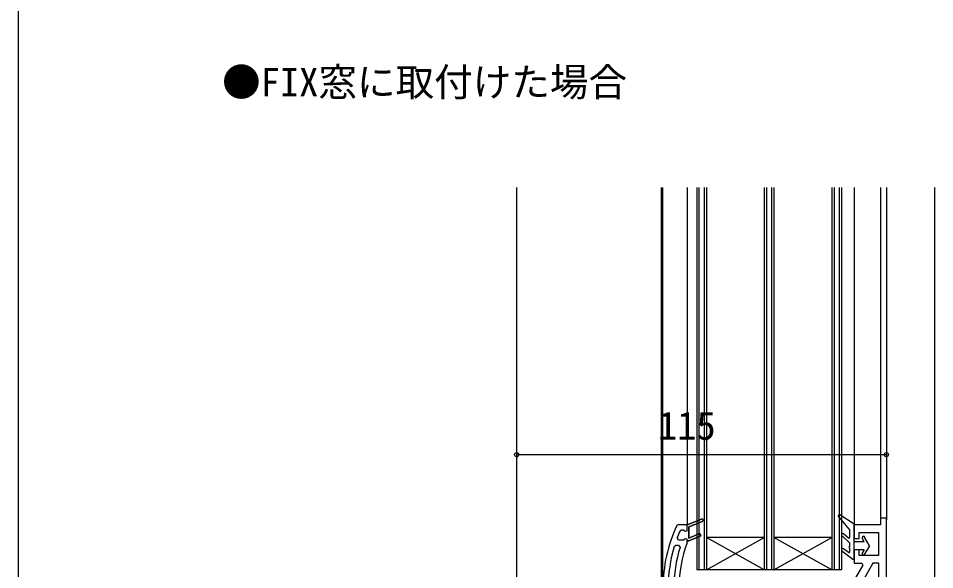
# Model space of a CAD drawing. Units: millimetres, scale not verified. Extents: x -525 to 525, y -783 to 779.
# Drawn here: x -525 to -240, y -228.7 to -57.1 of the extents above; entities that cross this region are included whole.
import ezdxf
from ezdxf.enums import TextEntityAlignment as Align

# ---------------------------------------------------------------- set-up
doc = ezdxf.new("R2010")
doc.units = ezdxf.units.MM
doc.header["$LTSCALE"] = 4
for name, color, linetype in [('0-1_USER1', 3, 'Continuous'), ('0-2_YKK_11', 7, 'Continuous'), ('0-3_YKK_12', 2, 'Continuous'), ('0-4_YKK_13', 4, 'Continuous'), ('0-5_YKK_D', 6, 'Continuous'), ('0-6_YKK_ZWAK', 7, 'Continuous')]:
    doc.layers.add(name, color=color, linetype=linetype)
doc.styles.add('ＭＳ ゴシック', font='')
doc.styles.get('ＭＳ ゴシック').set_extended_font_data('MS Gothic')

msp = doc.modelspace()

# ---------------------------------------------------------------- linework, layer by layer
at = {"layer": '0-2_YKK_11'}
for points in [[(-319.205, -216.601), (-318.747, -216.301), (-318.075, -216.301), (-317.59, -216.676), (-317, -216.601), (-317, -214.701), (-312.548, -212.929), (-317, -214.701), (-319.782, -214.701), (-320.236, -214.99)], [(-312.252, -213.672), (-316.5, -215.363), (-316.5, -218.84), (-313.048, -217.466), (-312.752, -218.209), (-316.5, -219.701), (-317, -219.701), (-317, -219.201), (-317.59, -219.126), (-318.075, -219.501), (-318.1, -219.501), (-319.635, -219.501), (-320.104, -218.826)], [(-317.03, -220.318), (-317, -220.147), (-317, -219.701), (-316.5, -219.701), (-312.752, -218.209), (-313.048, -217.466), (-316.5, -218.84), (-316.5, -215.363), (-312.252, -213.672)], [(-255, -238.7), (-255, -212.7), (-256.8, -212.7), (-256.8, -214.7), (-265, -214.7), (-265, -219), (-263.5, -219), (-263.5, -217.1), (-257.5, -217.1), (-257.5, -224.3), (-263.5, -224.3), (-263.5, -222.5), (-265, -222.5), (-265, -226.7), (-262.655, -226.7)], [(-320.991, -221.456), (-320.513, -221.101), (-319.676, -221.101), (-319.199, -221.748)], [(-262.655, -226.7), (-262.327, -227.267), (-264.611, -231.223)]]:
    msp.add_lwpolyline(points, dxfattribs=at)
msp.add_lwpolyline([(-257.4, -238.7), (-257.4, -226.7), (-259.229, -226.7), (-262.6, -232.539), (-262.6, -238.7)], close=True, dxfattribs=at)
for centre, radius, start, end in [((-312.4, -213.301), 0.4, 291.69939, 111.69941), ((-312.4, -213.301), 0.4, 291.69939, 111.69941), ((-278.5, -234.333), 46, 155.13402, 179.99999), ((-278.5, -234.333), 44.4, 156.46078, 159.55779), ((-278.5, -234.333), 44.4, 163.13981, 180.00001), ((-278.5, -234.333), 42.6, 162.81723, 180.00001), ((-278.5, -234.333), 41, 160.01112, 180.00001)]:
    msp.add_arc(centre, radius, start, end, dxfattribs=at)
at = {"layer": '0-3_YKK_12'}
for p, q in [((-370, -257.503), (-370, -109.717)), ((-325, -239.2), (-325, -109.717)), ((-324.5, -238.7), (-324.5, -109.717)), ((-317, -109.717), (-317, -214.701)), ((-314.005, -109.717), (-314.005, -228.699)), ((-313.305, -109.717), (-313.305, -228.699)), ((-311.705, -109.717), (-311.705, -228.699)), ((-311.005, -109.717), (-311.005, -228.699)), ((-293.005, -109.717), (-293.005, -228.699)), ((-292.305, -109.717), (-292.305, -228.699)), ((-290.705, -109.717), (-290.705, -228.699)), ((-290.005, -109.717), (-290.005, -228.699)), ((-272.005, -109.717), (-272.005, -228.699)), ((-271.305, -109.717), (-271.305, -228.699)), ((-269.705, -109.717), (-269.705, -228.699)), ((-269.005, -109.717), (-269.005, -228.699)), ((-265, -109.717), (-265, -215.2)), ((-256.8, -109.717), (-256.8, -213.2)), ((-255, -109.717), (-255, -213.2)), ((-240, -240.239), (-240, -109.717)), ((-293.005, -218.699), (-311.005, -218.699)), ((-293.005, -228.699), (-311.005, -218.699)), ((-311.005, -228.699), (-293.005, -218.699)), ((-272.005, -218.699), (-290.005, -218.699)), ((-272.005, -228.699), (-290.005, -218.699)), ((-290.005, -228.699), (-272.005, -218.699)), ((-269.005, -228.699), (-314.005, -228.699))]:
    msp.add_line(p, q, dxfattribs=at)
at = {"layer": '0-4_YKK_13'}
for p, q in [((-266.548, -216.044), (-269.928, -212.095)), ((-265, -214.5), (-269.54, -211.646)), ((-266.5, -216.174), (-266.5, -218.748)), ((-265, -225.2), (-265, -214.5)), ((-266.564, -220.241), (-268.872, -218.093)), ((-266.836, -218.895), (-268.328, -217.507)), ((-262.5, -218.7), (-262.5, -218.932)), ((-261.945, -220), (-262.446, -219.132)), ((-261.7, -218.7), (-261.7, -218.825)), ((-260.3, -221.25), (-261.7, -218.825)), ((-266.823, -223.373), (-268.355, -222.184)), ((-266.5, -220.387), (-266.5, -221.522)), ((-266.5, -221.922), (-266.5, -223.215)), ((-261.945, -220), (-265, -220)), ((-260.3, -221.25), (-261.7, -223.675)), ((-268.846, -222.815), (-265.484, -225.437)), ((-261.945, -222.5), (-265, -222.5)), ((-262.5, -223.568), (-262.5, -223.8)), ((-261.945, -222.5), (-262.446, -223.368)), ((-261.7, -223.675), (-261.7, -223.8))]:
    msp.add_line(p, q, dxfattribs=at)
for centre, radius, start, end in [((-269.7, -211.9), 0.3, 57.84718, 220.56105), ((-266.7, -216.174), 0.2, 0, 40.56105), ((-268.6, -217.8), 0.4, 47.0674, 227.0674), ((-266.7, -218.748), 0.2, 227.0674, 0), ((-262.1, -218.7), 0.4, 0, 180), ((-262.1, -218.932), 0.4, 180, 210), ((-268.6, -222.5), 0.4, 52.18768, 232.05449), ((-266.5, -221.722), 0.2, 90, 270), ((-266.7, -220.387), 0.2, 0, 47.0674), ((-266.7, -223.215), 0.2, 232.18768, 0), ((-262.1, -223.568), 0.4, 150, 180), ((-262.1, -223.8), 0.4, 180, 0), ((-265.3, -225.2), 0.3, 232.05449, 0)]:
    msp.add_arc(centre, radius, start, end, dxfattribs=at)
at = {"layer": '0-5_YKK_D'}
for p, q in [((-370, -192.901), (-255, -192.901)), ((-370, -193.7), (-370, -193.901)), ((-255, -193.7), (-255, -193.901))]:
    msp.add_line(p, q, dxfattribs=at)
for centre in [(-370, -192.901), (-255, -192.901)]:
    msp.add_circle(centre, 0.637, dxfattribs=at)
at = {"layer": '0-6_YKK_ZWAK'}
msp.add_line((-525, 747.3), (-525, -782.7), dxfattribs=at)

# ---------------------------------------------------------------- texts
at = {"layer": '0-1_USER1', "style": 'ＭＳ ゴシック'}
msp.add_text('●FIX窓に取付けた場合', height=8.798, dxfattribs=at).set_placement((-461.636, -83.995), align=Align.BOTTOM_LEFT)
at = {"layer": '0-5_YKK_D', "style": 'ＭＳ ゴシック'}
msp.add_text('115', height=8.798, dxfattribs=at).set_placement((-326.068, -190.901), align=Align.BOTTOM_LEFT)

doc.saveas('drawing.dxf')
